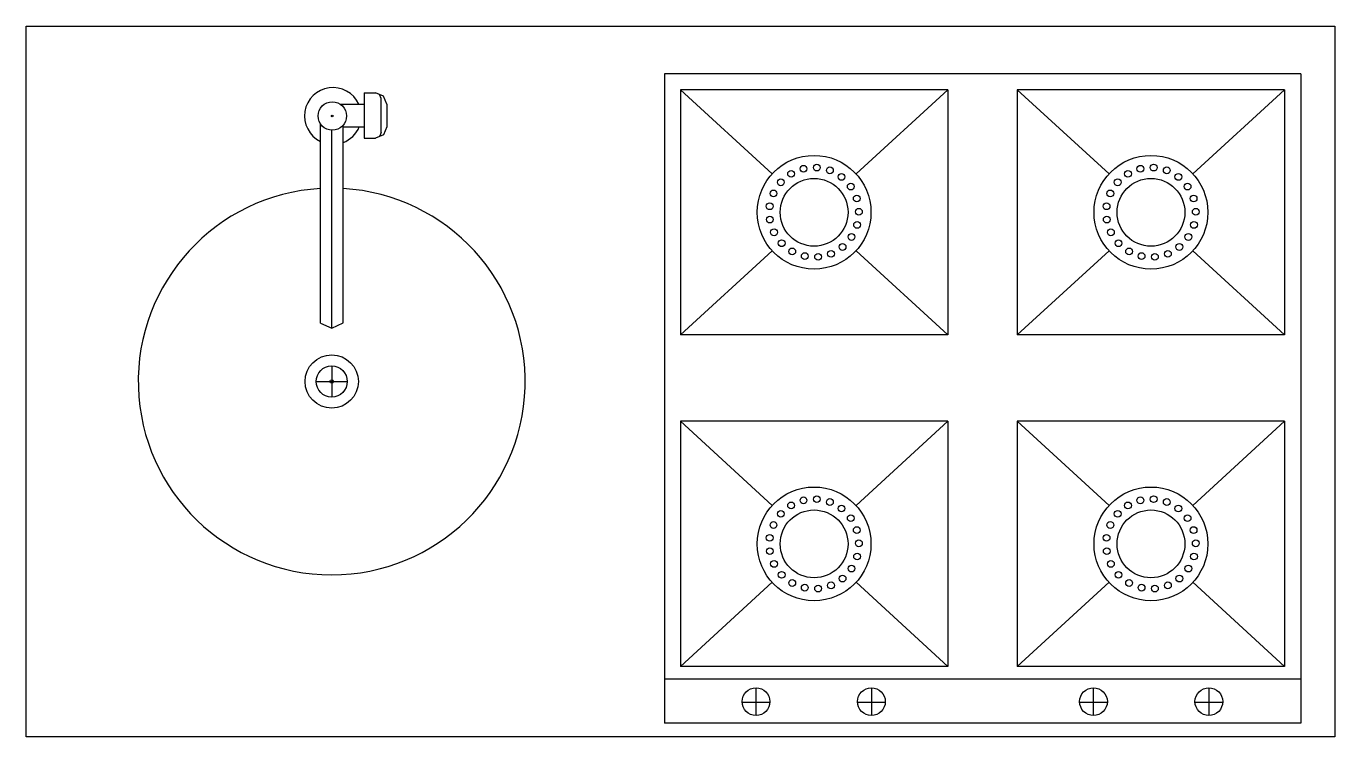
# Model space of a CAD drawing. Extents: x -0.58 to 0.58, y -0.62 to 0.
import ezdxf

# ---------------------------------------------------------------- set-up
doc = ezdxf.new("R2010")
doc.units = 0
doc.header["$MEASUREMENT"] = 0
doc.layers.add('A-PECAS', color=2, linetype='CONTINUOUS')
doc.layers.add('ESC-150', color=1, linetype='CONTINUOUS')

msp = doc.modelspace()

# ---------------------------------------------------------------- linework, layer by layer
at = {"layer": 'A-PECAS'}
for p, q in [((-0.575, 0), (0.575, 0)), ((-0.575, -0.625), (-0.575, 0)), ((0.575, 0), (0.575, -0.625)), ((0.5451, -0.0419), (-0.0141, -0.0419)), ((-0.0141, -0.0419), (-0.0141, -0.6131)), ((0.5451, -0.0419), (0.5451, -0.6131)), ((-0.0001, -0.0559), (-0.0001, -0.2715)), ((0.2349, -0.0559), (-0.0001, -0.0559)), ((0.2349, -0.0559), (0.2349, -0.2715)), ((0.5309, -0.0559), (0.2959, -0.0559)), ((0.2959, -0.0559), (0.2959, -0.2715)), ((0.5309, -0.0559), (0.5309, -0.2715)), ((-0.2992, -0.0686), (-0.278, -0.0686)), ((-0.278, -0.0586), (-0.278, -0.0986)), ((-0.278, -0.0586), (-0.268, -0.0586)), ((-0.258, -0.0686), (-0.2609, -0.0615)), ((-0.258, -0.0686), (-0.258, -0.0886)), ((-0.258, -0.0686), (-0.258, -0.0686)), ((-0.3165, -0.2612), (-0.3165, -0.0859)), ((-0.2965, -0.2609), (-0.2965, -0.0871)), ((-0.2965, -0.0886), (-0.278, -0.0886)), ((-0.258, -0.0886), (-0.2609, -0.0956)), ((-0.278, -0.0986), (-0.268, -0.0986)), ((-0.3165, -0.2612), (-0.3065, -0.2656)), ((-0.3065, -0.2656), (-0.2965, -0.2609)), ((0.2349, -0.2715), (-0.0001, -0.2715)), ((0.5309, -0.2715), (0.2959, -0.2715)), ((-0.0001, -0.3475), (-0.0001, -0.5631)), ((0.2349, -0.3475), (-0.0001, -0.3475)), ((0.2349, -0.3475), (0.2349, -0.5631)), ((0.5309, -0.3475), (0.2959, -0.3475)), ((0.2959, -0.3475), (0.2959, -0.5631)), ((0.5309, -0.3475), (0.5309, -0.5631)), ((0.2349, -0.5631), (-0.0001, -0.5631)), ((0.5309, -0.5631), (0.2959, -0.5631)), ((0.5451, -0.5743), (-0.0141, -0.5743)), ((0.5451, -0.6131), (-0.0141, -0.6131)), ((0.575, -0.625), (-0.575, -0.625))]:
    msp.add_line(p, q, dxfattribs=at)
msp.add_circle((-0.306, -0.079), 0.0125, dxfattribs=at)
for centre, radius, start, end in [((-0.3054, -0.079), 0.025, 24.7662, 243.7299), ((-0.3054, -0.079), 0.025, 290.9272, 337.5992), ((-0.3065, -0.3125), 0.17, 93.3705, 86.6277)]:
    msp.add_arc(centre, radius, start, end, dxfattribs=at)
at = {"layer": 'ESC-150'}
for p, q in [((-0.0001, -0.0559), (0.0806, -0.1299)), ((0.2349, -0.0559), (0.1543, -0.1299)), ((0.2959, -0.0559), (0.3766, -0.1299)), ((0.5309, -0.0559), (0.4503, -0.1299)), ((-0.2609, -0.0615), (-0.268, -0.0586)), ((-0.263, -0.0636), (-0.2645, -0.06)), ((-0.263, -0.0936), (-0.263, -0.0636)), ((-0.3065, -0.2656), (-0.3065, -0.0915)), ((-0.2609, -0.0956), (-0.268, -0.0986)), ((-0.268, -0.0986), (-0.268, -0.0986)), ((-0.268, -0.0986), (-0.268, -0.0986)), ((-0.263, -0.0936), (-0.2645, -0.0971)), ((0.0806, -0.1975), (-0.0001, -0.2715)), ((0.1543, -0.1975), (0.2349, -0.2715)), ((0.3766, -0.1975), (0.2959, -0.2715)), ((0.4503, -0.1975), (0.5309, -0.2715)), ((-0.3065, -0.2988), (-0.3065, -0.3262)), ((-0.3202, -0.3125), (-0.2928, -0.3125)), ((-0.0001, -0.3475), (0.0806, -0.4215)), ((0.2349, -0.3475), (0.1543, -0.4215)), ((0.2959, -0.3475), (0.3766, -0.4215)), ((0.5309, -0.3475), (0.4503, -0.4215)), ((0.0806, -0.4891), (-0.0001, -0.5631)), ((0.1543, -0.4891), (0.2349, -0.5631)), ((0.3766, -0.4891), (0.2959, -0.5631)), ((0.4503, -0.4891), (0.5309, -0.5631)), ((0.0661, -0.5818), (0.0661, -0.6062)), ((0.1678, -0.5818), (0.1678, -0.6062)), ((0.3626, -0.5818), (0.3626, -0.6062)), ((0.4643, -0.5818), (0.4643, -0.6062)), ((0.0543, -0.5944), (0.0786, -0.5944)), ((0.1557, -0.5944), (0.18, -0.5944)), ((0.3508, -0.5944), (0.3751, -0.5944)), ((0.4522, -0.5944), (0.4765, -0.5944))]:
    msp.add_line(p, q, dxfattribs=at)
for centre, radius in [((-0.306, -0.079), 0.000788), ((-0.306, -0.079), 1.286219742153749e-12), ((0.1174, -0.1637), 0.05), ((0.4134, -0.1637), 0.05), ((0.1081, -0.1254), 0.00298), ((0.1198, -0.1244), 0.00298), ((0.1313, -0.1268), 0.00298), ((0.4041, -0.1254), 0.00298), ((0.4158, -0.1244), 0.00298), ((0.4273, -0.1268), 0.00298), ((0.0882, -0.1373), 0.00298), ((0.1174, -0.1637), 0.0298), ((0.0972, -0.1299), 0.00298), ((0.1415, -0.1326), 0.00298), ((0.3842, -0.1373), 0.00298), ((0.4134, -0.1637), 0.0298), ((0.3932, -0.1299), 0.00298), ((0.4375, -0.1326), 0.00298), ((0.0817, -0.1471), 0.00298), ((0.1496, -0.1411), 0.00298), ((0.1549, -0.1516), 0.00298), ((0.3777, -0.1471), 0.00298), ((0.4456, -0.1411), 0.00298), ((0.4509, -0.1516), 0.00298), ((0.0784, -0.1584), 0.00298), ((0.1568, -0.1632), 0.00298), ((0.3744, -0.1584), 0.00298), ((0.4528, -0.1632), 0.00298), ((0.0785, -0.1701), 0.00298), ((0.1552, -0.1748), 0.00298), ((0.3746, -0.1701), 0.00298), ((0.4512, -0.1748), 0.00298), ((0.0822, -0.1813), 0.00298), ((0.1503, -0.1854), 0.00298), ((0.3782, -0.1813), 0.00298), ((0.4463, -0.1854), 0.00298), ((0.0889, -0.1909), 0.00298), ((0.0982, -0.1981), 0.00298), ((0.1424, -0.1942), 0.00298), ((0.3849, -0.1909), 0.00298), ((0.3942, -0.1981), 0.00298), ((0.4384, -0.1942), 0.00298), ((0.1092, -0.2022), 0.00298), ((0.1209, -0.2029), 0.00298), ((0.1323, -0.2002), 0.00298), ((0.4052, -0.2022), 0.00298), ((0.4169, -0.2029), 0.00298), ((0.4283, -0.2002), 0.00298), ((-0.3065, -0.3125), 0.0234), ((-0.3065, -0.3125), 0.0137), ((-0.3065, -0.3125), 0.00155), ((0.1174, -0.4553), 0.05), ((0.1198, -0.416), 0.00298), ((0.4134, -0.4553), 0.05), ((0.4158, -0.416), 0.00298), ((0.1174, -0.4553), 0.0298), ((0.0972, -0.4215), 0.00298), ((0.1081, -0.417), 0.00298), ((0.1313, -0.4185), 0.00298), ((0.1415, -0.4242), 0.00298), ((0.4134, -0.4553), 0.0298), ((0.3932, -0.4215), 0.00298), ((0.4041, -0.417), 0.00298), ((0.4273, -0.4185), 0.00298), ((0.4375, -0.4242), 0.00298), ((0.0817, -0.4387), 0.00298), ((0.0882, -0.4289), 0.00298), ((0.1496, -0.4327), 0.00298), ((0.3777, -0.4387), 0.00298), ((0.3842, -0.4289), 0.00298), ((0.4456, -0.4327), 0.00298), ((0.0784, -0.45), 0.00298), ((0.1549, -0.4432), 0.00298), ((0.3744, -0.45), 0.00298), ((0.4509, -0.4432), 0.00298), ((0.0785, -0.4617), 0.00298), ((0.1568, -0.4548), 0.00298), ((0.3746, -0.4617), 0.00298), ((0.4528, -0.4548), 0.00298), ((0.0822, -0.4729), 0.00298), ((0.1552, -0.4664), 0.00298), ((0.3782, -0.4729), 0.00298), ((0.4512, -0.4664), 0.00298), ((0.0889, -0.4825), 0.00298), ((0.1424, -0.4858), 0.00298), ((0.1503, -0.477), 0.00298), ((0.3849, -0.4825), 0.00298), ((0.4384, -0.4858), 0.00298), ((0.4463, -0.477), 0.00298), ((0.0982, -0.4897), 0.00298), ((0.1092, -0.4938), 0.00298), ((0.1209, -0.4946), 0.00298), ((0.1323, -0.4918), 0.00298), ((0.3942, -0.4897), 0.00298), ((0.4052, -0.4938), 0.00298), ((0.4169, -0.4946), 0.00298), ((0.4283, -0.4918), 0.00298), ((0.0664, -0.594), 0.0122), ((0.1678, -0.594), 0.0122), ((0.3629, -0.594), 0.0122), ((0.4643, -0.594), 0.0122)]:
    msp.add_circle(centre, radius, dxfattribs=at)

doc.saveas('drawing.dxf')
